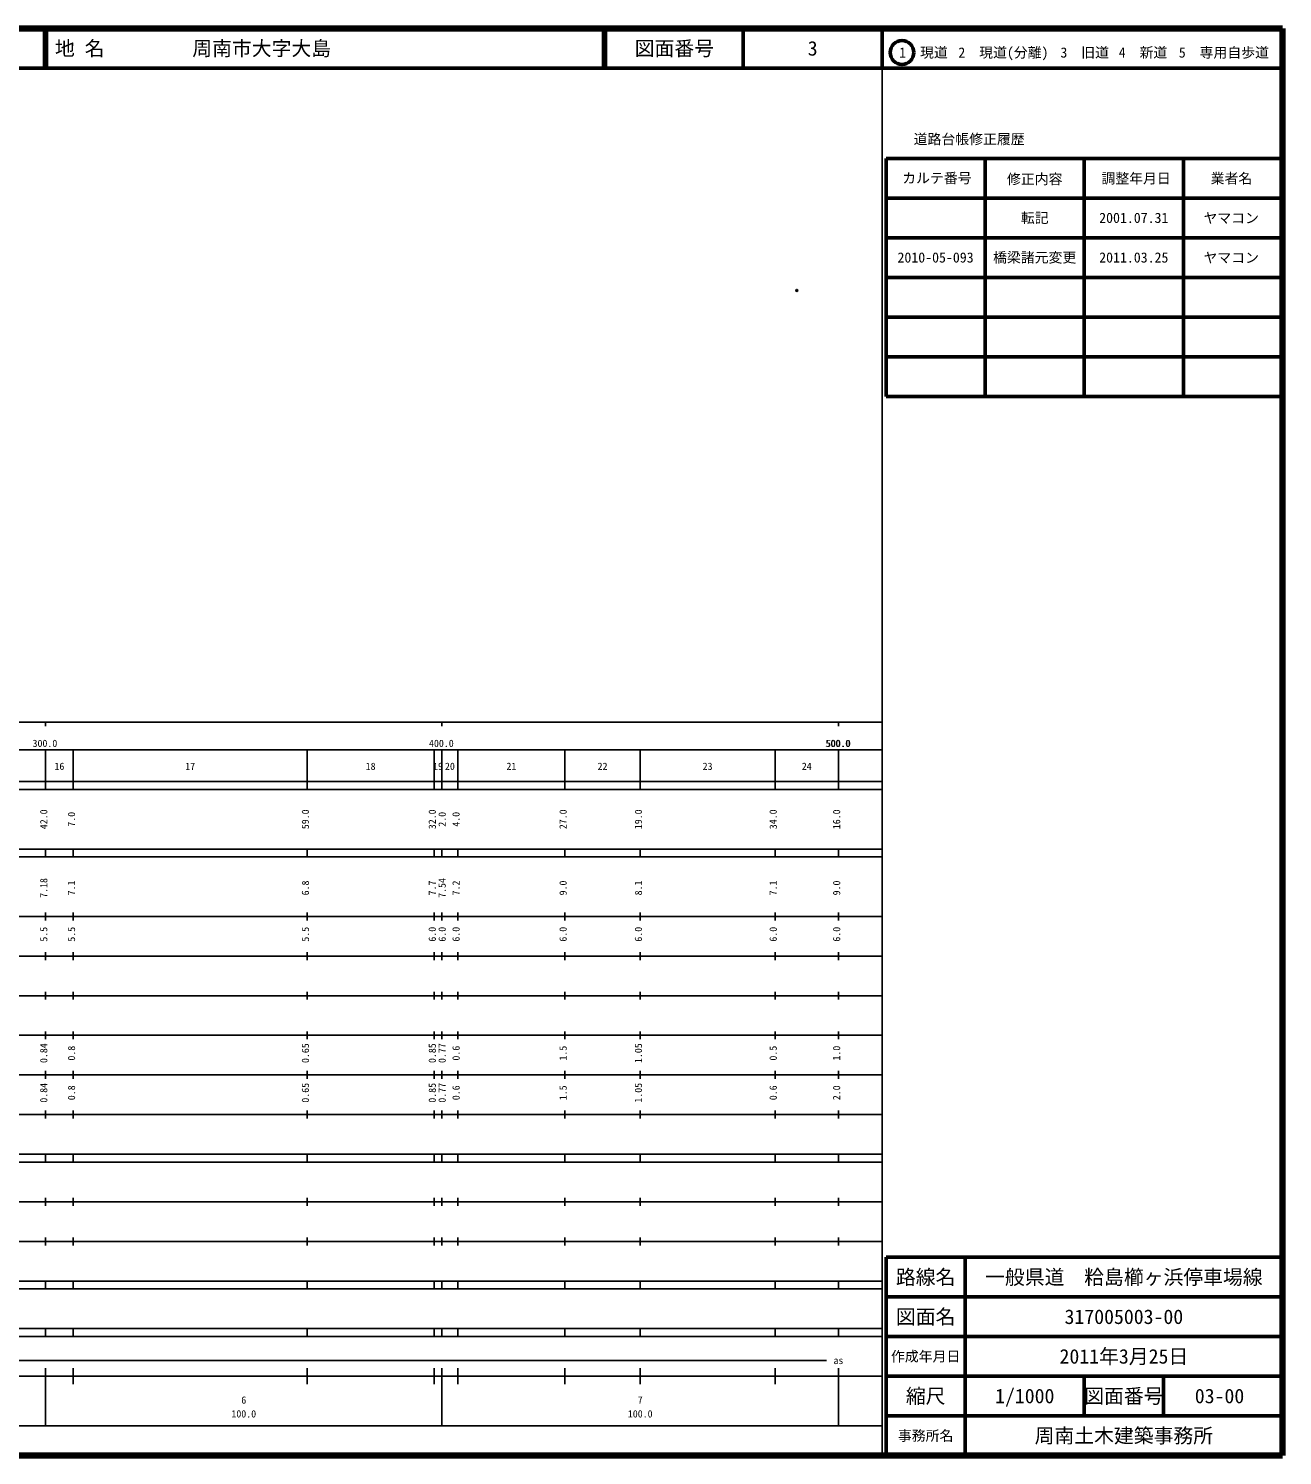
# Model space of a CAD drawing. Units: millimetres on the paper. Extents: x 40 to 680, y 20 to 380.
# Drawn here: x 363.7 to 680, y 20 to 380 of the extents above; entities that cross this region are included whole.
import ezdxf
from ezdxf.enums import TextEntityAlignment as Align

# ---------------------------------------------------------------- set-up
doc = ezdxf.new("R2010")
doc.units = ezdxf.units.MM
doc.header["$PDMODE"] = 32
doc.header["$PDSIZE"] = 0.5
doc.layers.add('M-OTRS', color=6, linetype='Continuous')
doc.layers.add('M-TTL-TXT', color=7, linetype='Continuous')
for name, color, linetype, lineweight in [('M-TTL', 2, 'Continuous', 140), ('M-TTL-BAND', 7, 'Continuous', 25), ('M-TTL-FRAM', 2, 'Continuous', 50), ('M-TTL-LINE', 7, 'Continuous', 50)]:
    doc.layers.add(name, color=color, linetype=linetype, lineweight=lineweight)
doc.styles.add('ＭＳ ゴシック', font='')
doc.styles.get('ＭＳ ゴシック').set_extended_font_data('MS Gothic')

msp = doc.modelspace()

# ---------------------------------------------------------------- linework, layer by layer
at = {"layer": 'M-OTRS'}
msp.add_point((557.491, 313.93), dxfattribs=at)
at = {"layer": 'M-TTL'}
for p, q in [((680, 380), (40, 380)), ((680, 20), (680, 380)), ((40, 20), (680, 20))]:
    msp.add_line(p, q, dxfattribs=at)
at = {"layer": 'M-TTL-BAND'}
for p, q in [((579, 20), (579, 370)), ((40, 205), (579, 205)), ((368, 205), (368, 204)), ((468, 205), (468, 204)), ((568, 205), (568, 204)), ((68, 198), (579, 198)), ((368, 188), (368, 198)), ((375, 188), (375, 198)), ((434, 188), (434, 198)), ((466, 188), (466, 198)), ((468, 188), (468, 198)), ((472, 188), (472, 198)), ((499, 188), (499, 198)), ((518, 188), (518, 198)), ((552, 188), (552, 198)), ((568, 188), (568, 198)), ((40, 190), (579, 190)), ((40, 188), (579, 188)), ((40, 173), (579, 173)), ((368, 171), (368, 173)), ((375, 171), (375, 173)), ((434, 171), (434, 173)), ((466, 171), (466, 173)), ((468, 171), (468, 173)), ((472, 171), (472, 173)), ((499, 171), (499, 173)), ((518, 171), (518, 173)), ((552, 171), (552, 173)), ((568, 171), (568, 173)), ((40, 171), (579, 171)), ((40, 156), (579, 156)), ((368, 155), (368, 157)), ((375, 155), (375, 157)), ((434, 155), (434, 157)), ((466, 155), (466, 157)), ((468, 155), (468, 157)), ((472, 155), (472, 157)), ((499, 155), (499, 157)), ((518, 155), (518, 157)), ((552, 155), (552, 157)), ((568, 155), (568, 157)), ((46, 146), (579, 146)), ((368, 145), (368, 147)), ((375, 145), (375, 147)), ((434, 145), (434, 147)), ((466, 145), (466, 147)), ((468, 145), (468, 147)), ((472, 145), (472, 147)), ((499, 145), (499, 147)), ((518, 145), (518, 147)), ((552, 145), (552, 147)), ((568, 145), (568, 147)), ((368, 135), (368, 137)), ((375, 135), (375, 137)), ((434, 135), (434, 137)), ((466, 135), (466, 137)), ((468, 135), (468, 137)), ((472, 135), (472, 137)), ((499, 135), (499, 137)), ((518, 135), (518, 137)), ((552, 135), (552, 137)), ((568, 135), (568, 137)), ((52, 136), (579, 136)), ((46, 126), (579, 126)), ((368, 125), (368, 127)), ((375, 125), (375, 127)), ((434, 125), (434, 127)), ((466, 125), (466, 127)), ((468, 125), (468, 127)), ((472, 125), (472, 127)), ((499, 125), (499, 127)), ((518, 125), (518, 127)), ((552, 125), (552, 127)), ((568, 125), (568, 127)), ((52, 116), (579, 116)), ((368, 115), (368, 117)), ((375, 115), (375, 117)), ((434, 115), (434, 117)), ((466, 115), (466, 117)), ((468, 115), (468, 117)), ((472, 115), (472, 117)), ((499, 115), (499, 117)), ((518, 115), (518, 117)), ((552, 115), (552, 117)), ((568, 115), (568, 117)), ((46, 106), (579, 106)), ((368, 105), (368, 107)), ((375, 105), (375, 107)), ((434, 105), (434, 107)), ((466, 105), (466, 107)), ((468, 105), (468, 107)), ((472, 105), (472, 107)), ((499, 105), (499, 107)), ((518, 105), (518, 107)), ((552, 105), (552, 107)), ((568, 105), (568, 107)), ((40, 96), (579, 96)), ((40, 94), (579, 94)), ((368, 94), (368, 96)), ((375, 94), (375, 96)), ((434, 94), (434, 96)), ((466, 94), (466, 96)), ((468, 94), (468, 96)), ((472, 94), (472, 96)), ((499, 94), (499, 96)), ((518, 94), (518, 96)), ((552, 94), (552, 96)), ((568, 94), (568, 96)), ((49, 84), (579, 84)), ((368, 83), (368, 85)), ((375, 83), (375, 85)), ((434, 83), (434, 85)), ((466, 83), (466, 85)), ((468, 83), (468, 85)), ((472, 83), (472, 85)), ((499, 83), (499, 85)), ((518, 83), (518, 85)), ((552, 83), (552, 85)), ((568, 83), (568, 85)), ((40, 74), (579, 74)), ((368, 73), (368, 75)), ((375, 73), (375, 75)), ((434, 73), (434, 75)), ((466, 73), (466, 75)), ((468, 73), (468, 75)), ((472, 73), (472, 75)), ((499, 73), (499, 75)), ((518, 73), (518, 75)), ((552, 73), (552, 75)), ((568, 73), (568, 75)), ((40, 64), (579, 64)), ((40, 62), (579, 62)), ((368, 62), (368, 64)), ((375, 62), (375, 64)), ((434, 62), (434, 64)), ((466, 62), (466, 64)), ((468, 62), (468, 64)), ((472, 62), (472, 64)), ((499, 62), (499, 64)), ((518, 62), (518, 64)), ((552, 62), (552, 64)), ((568, 62), (568, 64)), ((40, 52), (579, 52)), ((368, 50), (368, 52)), ((375, 50), (375, 52)), ((434, 50), (434, 52)), ((466, 50), (466, 52)), ((468, 50), (468, 52)), ((472, 50), (472, 52)), ((499, 50), (499, 52)), ((518, 50), (518, 52)), ((552, 50), (552, 52)), ((568, 50), (568, 52)), ((40, 50), (579, 50)), ((71, 44), (565, 44)), ((40, 40), (579, 40)), ((368, 27.5), (368, 42)), ((375, 38), (375, 42)), ((434, 38), (434, 42)), ((466, 38), (466, 42)), ((468, 27.5), (468, 42)), ((472, 38), (472, 42)), ((499, 38), (499, 42)), ((518, 38), (518, 42)), ((552, 38), (552, 42)), ((568, 27.5), (568, 42)), ((68, 27.5), (579, 27.5))]:
    msp.add_line(p, q, dxfattribs=at)
at = {"layer": 'M-TTL-FRAM'}
for p, q in [((580, 347.197), (580, 287.197)), ((580, 347.197), (680, 347.197)), ((580, 287.197), (680, 287.197)), ((680, 70), (580, 70)), ((580, 70), (580, 20))]:
    msp.add_line(p, q, dxfattribs=at)
at = {"layer": 'M-TTL-LINE'}
for p, q in [((367.75, 380), (367.75, 370)), ((368.25, 380), (368.25, 370)), ((508.747, 380), (508.747, 370)), ((509.247, 380), (509.247, 370)), ((543.997, 380), (543.997, 370)), ((579, 380), (579, 370)), ((40, 370), (680, 370)), ((605, 347.197), (605, 287.197)), ((630, 347.197), (630, 287.197)), ((655, 347.197), (655, 287.197)), ((580, 337.197), (680, 337.197)), ((580, 327.197), (680, 327.197)), ((580, 317.197), (680, 317.197)), ((580, 307.197), (680, 307.197)), ((580, 297.197), (680, 297.197)), ((600, 70), (600, 20)), ((680, 60), (580, 60)), ((680, 50), (580, 50)), ((680, 40), (580, 40)), ((630, 40), (630, 30)), ((650, 40), (650, 30)), ((680, 30), (580, 30))]:
    msp.add_line(p, q, dxfattribs=at)
msp.add_circle((584.031, 373.958), 3, dxfattribs=at)

# ---------------------------------------------------------------- texts
at = {"layer": 'M-TTL-BAND', "style": 'ＭＳ ゴシック'}
for s, p in [('300.0', (367.844, 198.195)), ('400.0', (467.844, 198.195)), ('500.0', (567.844, 198.195)), ('500.0', (568, 198.195)), ('16', (371.5, 192.405)), ('17', (404.5, 192.405)), ('18', (450, 192.405)), ('19', (467, 192.405)), ('20', (470, 192.405)), ('21', (485.5, 192.405)), ('22', (508.5, 192.405)), ('23', (535, 192.405)), ('24', (560, 192.405)), ('as', (568, 42.5)), ('6', (418, 32.523)), ('7', (518, 32.523)), ('100.0', (418, 29.033)), ('100.0', (518, 29.033))]:
    msp.add_text(s, height=1.833, dxfattribs=at).set_placement(p, align=Align.BOTTOM_CENTER)
for s, p in [('42.0', (369, 180.5)), ('7.0', (376, 180.5)), ('59.0', (435, 180.5)), ('32.0', (467, 180.5)), ('2.0', (469.498, 180.5)), ('4.0', (473, 180.5)), ('27.0', (500, 180.5)), ('19.0', (519, 180.5)), ('34.0', (553, 180.5)), ('16.0', (569, 180.5)), ('7.18', (369, 163.174)), ('7.1', (376, 163.174)), ('6.8', (435, 163.174)), ('7.7', (467, 163.174)), ('7.54', (469.498, 163.174)), ('7.2', (473, 163.174)), ('9.0', (500, 163.174)), ('8.1', (519, 163.174)), ('7.1', (553, 163.174)), ('9.0', (569, 163.174)), ('5.5', (369, 151.5)), ('5.5', (376, 151.5)), ('5.5', (435, 151.5)), ('6.0', (467, 151.5)), ('6.0', (469.498, 151.5)), ('6.0', (473, 151.5)), ('6.0', (500, 151.5)), ('6.0', (519, 151.5)), ('6.0', (553, 151.5)), ('6.0', (569, 151.5)), ('0.84', (369, 121.5)), ('0.8', (376, 121.5)), ('0.65', (435, 121.5)), ('0.85', (467, 121.5)), ('0.77', (469.498, 121.5)), ('0.6', (473, 121.5)), ('1.5', (500, 121.5)), ('1.05', (519, 121.5)), ('0.5', (553, 121.5)), ('1.0', (569, 121.5)), ('0.84', (369, 111.5)), ('0.8', (376, 111.5)), ('0.65', (435, 111.5)), ('0.85', (467, 111.5)), ('0.77', (469.498, 111.5)), ('0.6', (473, 111.5)), ('1.5', (500, 111.5)), ('1.05', (519, 111.5)), ('0.6', (553, 111.5)), ('2.0', (569, 111.5))]:
    msp.add_text(s, height=1.833, rotation=90, dxfattribs=at).set_placement(p, align=Align.BOTTOM_CENTER)
at = {"layer": 'M-TTL-TXT', "style": 'ＭＳ ゴシック'}
for s, p in [('地 名', (370.38, 375)), ('周南市大字大島', (405.024, 375))]:
    msp.add_text(s, height=3.666, dxfattribs=at).set_placement(p, align=Align.MIDDLE_LEFT)
for s, height, p in [('図面番号', 3.666, (526.622, 375)), ('3', 3.666, (561.497, 375)), ('1\u3000現道', 2.566, (589.448, 373.958)), ('2\u3000現道(分離)', 2.566, (609.619, 373.958)), ('3\u3000旧道', 2.566, (630.121, 373.958)), ('4\u3000新道', 2.566, (644.824, 373.958)), ('5\u3000専用自歩道', 2.566, (665.228, 373.958)), ('道路台帳修正履歴', 2.566, (600.968, 352.113)), ('カルテ番号', 2.566, (592.839, 342.277)), ('修正内容', 2.566, (617.509, 342.023)), ('調整年月日', 2.566, (643.089, 342.197)), ('業者名', 2.566, (667.134, 342.197)), ('転記', 2.566, (617.5, 332.245)), ('2001.07.31', 2.566, (642.5, 332.245)), ('ヤマコン', 2.566, (667.077, 332.189)), ('2010-05-093', 2.566, (592.5, 322.245)), ('橋梁諸元変更', 2.566, (617.5, 322.245)), ('2011.03.25', 2.566, (642.5, 322.245)), ('ヤマコン', 2.566, (667.077, 322.189)), ('路線名', 3.666, (590, 65)), ('路線名', 3.666, (590, 65)), ('一般県道\u3000粭島櫛ヶ浜停車場線', 3.666, (640, 65)), ('図面名', 3.666, (590, 55)), ('図面名', 3.666, (590, 55)), ('317005003-00', 3.666, (640, 55)), ('2011年3月25日', 3.666, (640, 45)), ('作成年月日', 2.566, (590, 45)), ('作成年月日', 2.566, (590, 45)), ('縮尺', 3.666, (590, 35)), ('縮尺', 3.666, (590, 35)), ('1/1000', 3.666, (615, 35)), ('図面番号', 3.666, (640, 35)), ('図面番号', 3.666, (640, 35)), ('03-00', 3.666, (664.125, 35)), ('事務所名', 2.566, (590, 25)), ('事務所名', 2.566, (590, 25)), ('周南土木建築事務所', 3.666, (640, 25))]:
    msp.add_text(s, height=height, dxfattribs=at).set_placement(p, align=Align.MIDDLE_CENTER)

doc.saveas('drawing.dxf')
